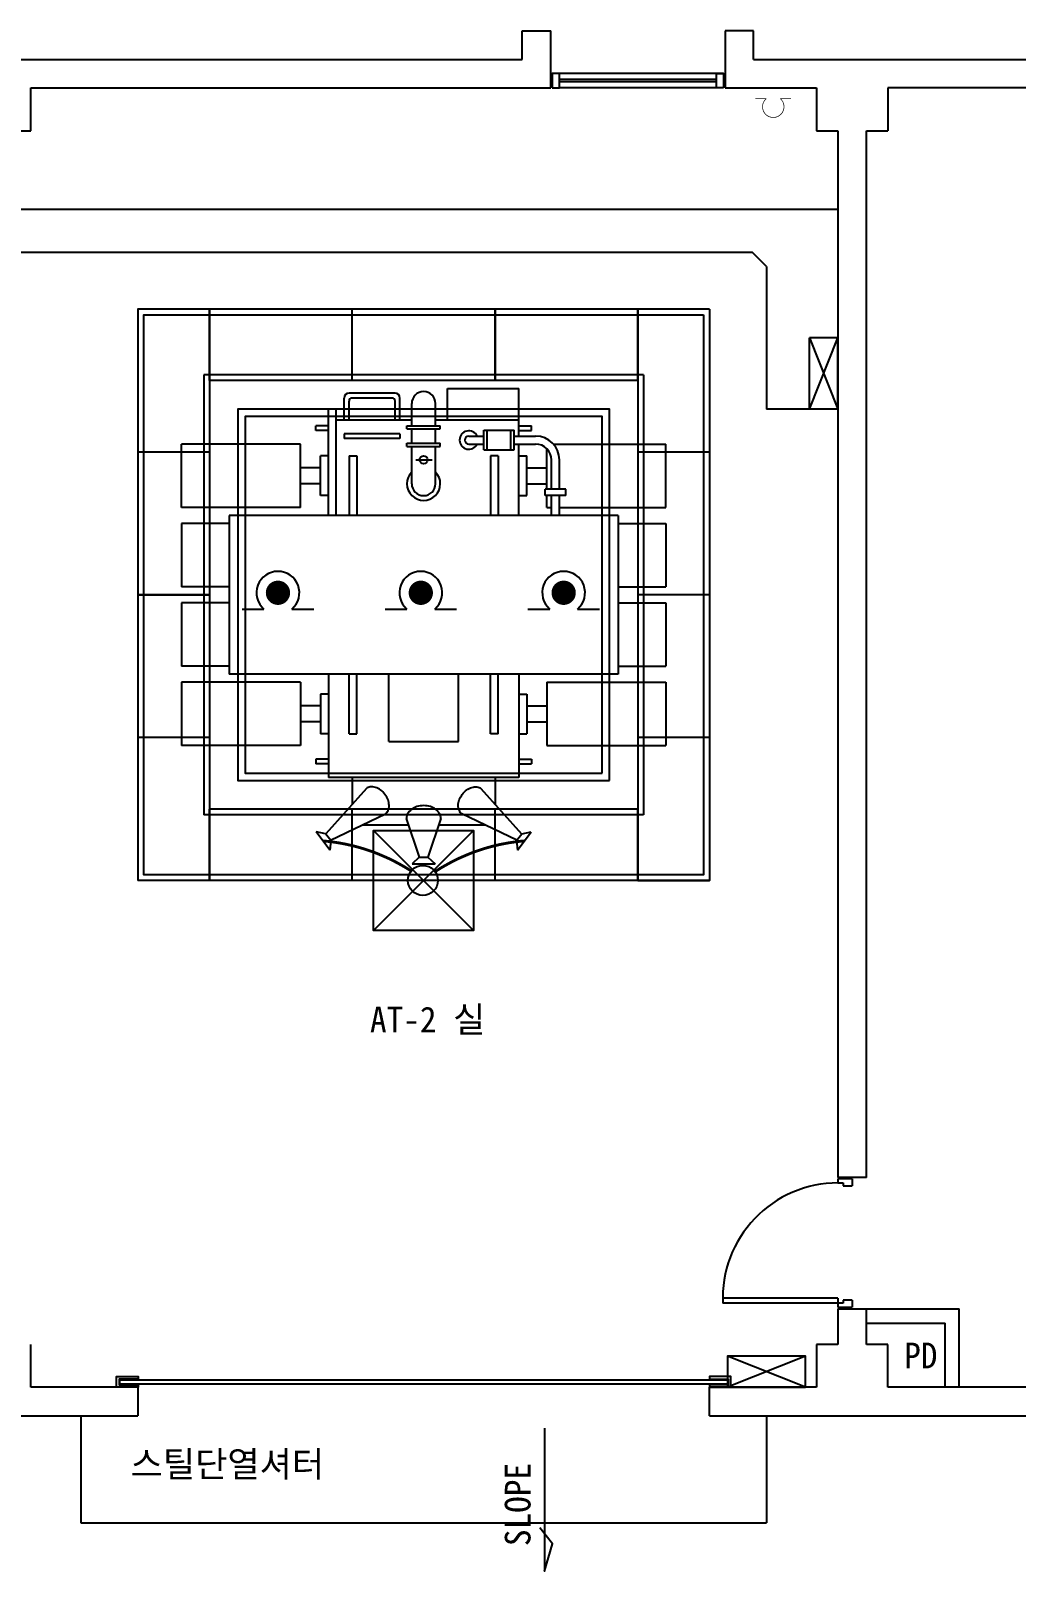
# Model space of a CAD drawing. Header units: millimetres. Extents: x -168551 to -128751, y -165345 to -134099.
# Drawn here: x -154527 to -147629, y -158141 to -147353 of the extents above; entities that cross this region are included whole.
import ezdxf
from ezdxf.enums import TextEntityAlignment as Align

# ---------------------------------------------------------------- set-up
doc = ezdxf.new("R2010")
doc.units = ezdxf.units.MM
doc.layers.add('TZ-BASE', color=253, linetype='Continuous')
doc.styles.get("Standard").update_dxf_attribs({"font": 'GulimChe.ttf'})

# ---------------------------------------------------------------- blocks, each defined once
blk = doc.blocks.new('2P-D203')
at = {"color": 0}
for p, q in [((29, 50), (29, 855)), ((65, 50), (65, 856)), ((0, 50), (0, -50)), ((29, 50), (0, 50)), ((65, 50), (29, 50)), ((29, 14), (29, 50)), ((50, 14), (29, 14)), ((50, -50), (50, 14)), ((871, 14), (850, 14)), ((871, 14), (850, 14)), ((850, 14), (850, -50)), ((900, 50), (871, 50)), ((871, 50), (871, 14)), ((900, -50), (900, 50)), ((50, -50), (0, -50)), ((900, -50), (850, -50))]:
    blk.add_line(p, q, dxfattribs=at)
blk.add_arc((65, 50), 806, 0, 92.5062, dxfattribs=at)

msp = doc.modelspace()

# ---------------------------------------------------------------- linework, layer by layer
at = {"layer": 'TZ-BASE'}
for p, q in [((-151087.2, -147553.3), (-151087.2, -147353.3)), ((-151087.2, -147353.3), (-150887.2, -147353.3)), ((-150887.2, -147753.3), (-150887.2, -147353.3)), ((-149667.2, -147353.3), (-149667.2, -147753.3)), ((-149467.2, -147353.3), (-149667.2, -147353.3)), ((-149467.2, -147553.3), (-149467.2, -147353.3)), ((-155467.2, -147553.3), (-151087.2, -147553.3)), ((-149667.2, -147553.3), (-149667.2, -147753.3)), ((-149467.2, -147553.3), (-146637.2, -147553.3)), ((-149677.2, -147653.3), (-150827.2, -147653.3)), ((-154527.2, -148053.3), (-154527.2, -147753.3)), ((-154527.2, -147753.3), (-150887.2, -147753.3)), ((-149727.2, -147695.3), (-150827.2, -147695.3)), ((-149727.2, -147711.3), (-150827.2, -147711.3)), ((-149677.2, -147753.3), (-150827.2, -147753.3)), ((-149667.2, -147753.3), (-149027.2, -147753.3)), ((-149027.2, -147753.3), (-149027.2, -148053.3)), ((-146487.2, -147753.3), (-148527.2, -147753.3)), ((-148527.2, -147753.3), (-148527.2, -148053.3)), ((-154677.2, -148053.3), (-154527.2, -148053.3)), ((-149027.2, -148053.3), (-148877.2, -148053.3)), ((-148877.2, -148053.3), (-148877.2, -155383.3)), ((-148677.2, -148053.3), (-148527.2, -148053.3)), ((-148677.2, -155383.3), (-148677.2, -148053.3)), ((-159527.2, -148603.3), (-148877.2, -148603.3)), ((-148877.2, -148603.3), (-148877.2, -150003.3)), ((-159527.2, -148903.3), (-149477.2, -148903.3)), ((-149377.2, -149003.3), (-149477.3, -148903.2)), ((-149377.2, -149003.3), (-149377.2, -150003.3)), ((-153277.2, -149803.3), (-153277.2, -149303.3)), ((-153277.2, -149303.3), (-153277.2, -150303.3)), ((-152277.2, -149803.3), (-152277.2, -149303.3)), ((-152277.2, -149803.3), (-152277.2, -149303.3)), ((-150277.2, -149303.3), (-151277.2, -149303.3)), ((-151277.2, -149803.3), (-151277.2, -149303.3)), ((-149777.2, -149303.3), (-150277.2, -149303.3)), ((-150277.2, -149303.3), (-150277.2, -150303.3)), ((-150277.2, -149803.3), (-150277.2, -149303.3)), ((-149777.2, -149303.3), (-149777.2, -150303.3)), ((-153277.2, -149803.3), (-153277.2, -149308.3)), ((-152277.2, -149803.3), (-152277.2, -149308.3)), ((-150277.2, -149803.3), (-150277.2, -149308.3)), ((-149077.2, -150003.3), (-149077.2, -149503.3)), ((-148877.2, -149503.3), (-149077.2, -149503.3)), ((-149077.2, -149503.3), (-148877.2, -150003.3)), ((-149077.2, -150003.3), (-148877.2, -149503.3)), ((-148877.2, -150003.3), (-148877.2, -149503.3)), ((-153317.2, -149763.3), (-153317.2, -152843.3)), ((-150237.2, -149763.3), (-153317.2, -149763.3)), ((-152277.2, -149803.3), (-153277.2, -149803.3)), ((-151277.2, -149803.3), (-152277.2, -149803.3)), ((-150277.2, -149803.3), (-151277.2, -149803.3)), ((-150237.2, -149763.3), (-150237.2, -152843.3)), ((-152333, -150080.6), (-152333, -149925)), ((-151977.3, -149891.7), (-152299.6, -149891.7)), ((-152299.6, -150080.6), (-152299.6, -149947.3)), ((-151999.5, -149925), (-152277.4, -149925)), ((-151977.3, -150080.6), (-151977.3, -149947.3)), ((-151943.9, -150080.6), (-151943.9, -149925)), ((-151610.5, -149858.3), (-151110.3, -149858.3)), ((-151610.5, -149858.3), (-151110.3, -149858.3)), ((-151610.5, -150080.6), (-151610.5, -149858.3)), ((-151610.5, -150080.6), (-151610.5, -149858.3)), ((-151110.3, -150191.8), (-151110.3, -149858.3)), ((-151110.3, -150191.8), (-151110.3, -149858.3)), ((-152388.5, -150002.8), (-152444.1, -150002.8)), ((-152388.5, -150002.8), (-152444.1, -150002.8)), ((-152444.1, -150747.5), (-152444.1, -150002.8)), ((-152444.1, -150747.5), (-152444.1, -150002.8)), ((-152388.5, -150747.5), (-152388.5, -150002.8)), ((-152388.5, -150747.5), (-152388.5, -150002.8)), ((-151860.6, -150119.5), (-151860.6, -149963.4)), ((-151860.6, -150119.5), (-151860.6, -149963.4)), ((-151693.9, -150119.5), (-151693.9, -149963.4)), ((-151693.9, -150119.5), (-151693.9, -149963.4)), ((-148877.2, -150003.3), (-149377.2, -150003.3)), ((-152444.1, -150119.5), (-152533, -150119.5)), ((-152444.1, -150119.5), (-152533, -150119.5)), ((-152533, -150152.9), (-152533, -150119.5)), ((-152533, -150152.9), (-152533, -150119.5)), ((-152444.1, -150152.9), (-152533, -150152.9)), ((-152444.1, -150152.9), (-152533, -150152.9)), ((-151860.6, -150080.6), (-152388.5, -150080.6)), ((-151860.6, -150080.6), (-152388.5, -150080.6)), ((-151893.9, -150141.8), (-151893.9, -150119.5)), ((-151893.9, -150141.8), (-151893.9, -150119.5)), ((-151893.9, -150119.5), (-151660.5, -150119.5)), ((-151893.9, -150119.5), (-151660.5, -150119.5)), ((-151893.9, -150141.8), (-151660.5, -150141.8)), ((-151893.9, -150141.8), (-151660.5, -150141.8)), ((-151860.6, -150241.8), (-151860.6, -150141.8)), ((-151860.6, -150241.8), (-151860.6, -150141.8)), ((-151110.3, -150080.6), (-151693.9, -150080.6)), ((-151110.3, -150080.6), (-151693.9, -150080.6)), ((-151693.9, -150241.8), (-151693.9, -150141.8)), ((-151693.9, -150241.8), (-151693.9, -150141.8)), ((-151660.5, -150141.8), (-151660.5, -150119.5)), ((-151660.5, -150141.8), (-151660.5, -150119.5)), ((-151354.9, -150150.1), (-151143.7, -150150.1)), ((-151354.9, -150289), (-151354.9, -150150.1)), ((-151332.6, -150289), (-151332.6, -150150.1)), ((-151165.9, -150289), (-151165.9, -150150.1)), ((-151143.7, -150289), (-151143.7, -150150.1)), ((-151110.3, -150119.5), (-151021.4, -150119.5)), ((-151110.3, -150119.5), (-151021.4, -150119.5)), ((-151110.3, -150152.9), (-151021.4, -150152.9)), ((-151110.3, -150152.9), (-151021.4, -150152.9)), ((-151021.4, -150152.9), (-151021.4, -150119.5)), ((-151021.4, -150152.9), (-151021.4, -150119.5)), ((-152638.6, -150247.4), (-153472.2, -150247.4)), ((-153472.2, -150692), (-153472.2, -150247.4)), ((-152638.6, -150692), (-152638.6, -150247.4)), ((-151943.9, -150175.1), (-152333, -150175.1)), ((-152333, -150175.1), (-152333, -150208.5)), ((-151943.9, -150208.5), (-152333, -150208.5)), ((-151943.9, -150175.1), (-151943.9, -150208.5)), ((-151893.9, -150264), (-151893.9, -150241.8)), ((-151893.9, -150264), (-151893.9, -150241.8)), ((-151893.9, -150241.8), (-151660.5, -150241.8)), ((-151893.9, -150241.8), (-151660.5, -150241.8)), ((-151893.9, -150264), (-151660.5, -150264)), ((-151893.9, -150264), (-151660.5, -150264)), ((-151860.6, -150525.2), (-151860.6, -150264)), ((-151860.6, -150525.2), (-151860.6, -150264)), ((-151693.9, -150525.2), (-151693.9, -150264)), ((-151693.9, -150525.2), (-151693.9, -150264)), ((-151660.5, -150264), (-151660.5, -150241.8)), ((-151660.5, -150264), (-151660.5, -150241.8)), ((-151461.1, -150191.8), (-151354.9, -150191.8)), ((-151461.1, -150247.4), (-151354.9, -150247.4)), ((-151143.7, -150191.8), (-150993.6, -150191.8)), ((-151143.7, -150191.8), (-150993.6, -150191.8)), ((-151143.7, -150247.4), (-150993.6, -150247.4)), ((-151143.7, -150247.4), (-150993.6, -150247.4)), ((-151110.3, -150747.5), (-151110.3, -150247.4)), ((-151110.3, -150747.5), (-151110.3, -150247.4)), ((-150869.4, -150247.4), (-150082.2, -150247.4)), ((-150082.2, -150692), (-150082.2, -150247.4)), ((-153277.2, -150303.3), (-153777.2, -150303.3)), ((-153277.2, -150303.3), (-153777.2, -150303.3)), ((-153277.2, -150303.3), (-153772.2, -150303.3)), ((-153277.2, -150303.3), (-153277.2, -151303.3)), ((-152444.1, -150330.7), (-152499.7, -150330.7)), ((-152444.1, -150330.7), (-152499.7, -150330.7)), ((-152499.7, -150608.6), (-152499.7, -150330.7)), ((-152499.7, -150608.6), (-152499.7, -150330.7)), ((-152299.6, -150330.7), (-152244, -150330.7)), ((-152299.6, -150330.7), (-152299.6, -150747.5)), ((-152244, -150330.7), (-152244, -150747.5)), ((-151831, -150357.5), (-151718.1, -150357.5)), ((-151831, -150357.5), (-151718.1, -150357.5)), ((-151354.9, -150289), (-151143.7, -150289)), ((-151254.8, -150330.7), (-151310.4, -150330.7)), ((-151310.4, -150330.7), (-151310.4, -150747.5)), ((-151254.8, -150330.7), (-151254.8, -150747.5)), ((-151254.8, -150330.7), (-151254.8, -150747.5)), ((-151110.3, -150330.7), (-151054.8, -150330.7)), ((-151110.3, -150330.7), (-151054.8, -150330.7)), ((-151054.8, -150608.6), (-151054.8, -150330.7)), ((-151054.8, -150608.6), (-151054.8, -150330.7)), ((-150915.8, -150564.1), (-150915.8, -150279.1)), ((-150915.8, -150564.1), (-150915.8, -150279.1)), ((-150882.5, -150564.1), (-150882.5, -150358.5)), ((-150882.5, -150564.1), (-150882.5, -150358.5)), ((-150826.9, -150564.1), (-150826.9, -150358.5)), ((-150826.9, -150564.1), (-150826.9, -150358.5)), ((-150277.2, -150303.3), (-150277.2, -151303.3)), ((-149777.2, -150303.3), (-150277.2, -150303.3)), ((-149777.2, -150303.3), (-150277.2, -150303.3)), ((-149777.2, -150303.3), (-150272.2, -150303.3)), ((-149777.2, -150303.3), (-149777.2, -151303.3)), ((-152499.7, -150414.1), (-152638.6, -150414.1)), ((-152499.7, -150414.1), (-152638.6, -150414.1)), ((-151054.8, -150414.1), (-150915.8, -150414.1)), ((-151054.8, -150414.1), (-150915.8, -150414.1)), ((-152499.7, -150525.2), (-152638.6, -150525.2)), ((-152499.7, -150525.2), (-152638.6, -150525.2)), ((-151054.8, -150525.2), (-150915.8, -150525.2)), ((-151054.8, -150525.2), (-150915.8, -150525.2)), ((-150782.5, -150564.1), (-150926.9, -150564.1)), ((-150782.5, -150564.1), (-150926.9, -150564.1)), ((-150926.9, -150608.6), (-150926.9, -150564.1)), ((-150926.9, -150608.6), (-150926.9, -150564.1)), ((-150782.5, -150608.6), (-150782.5, -150564.1)), ((-150782.5, -150608.6), (-150782.5, -150564.1)), ((-152638.6, -150692), (-153472.2, -150692)), ((-152444.1, -150608.6), (-152499.7, -150608.6)), ((-152444.1, -150608.6), (-152499.7, -150608.6)), ((-151110.3, -150608.6), (-151054.8, -150608.6)), ((-151110.3, -150608.6), (-151054.8, -150608.6)), ((-150782.5, -150608.6), (-150926.9, -150608.6)), ((-150782.5, -150608.6), (-150926.9, -150608.6)), ((-150915.8, -150692), (-150915.8, -150608.6)), ((-150915.8, -150692), (-150915.8, -150608.6)), ((-150915.8, -150692), (-150882.5, -150692)), ((-150915.8, -150692), (-150882.5, -150692)), ((-150882.5, -150747.5), (-150882.5, -150608.6)), ((-150882.5, -150747.5), (-150882.5, -150608.6)), ((-150826.9, -150747.5), (-150826.9, -150608.6)), ((-150826.9, -150747.5), (-150826.9, -150608.6)), ((-150826.9, -150692), (-150082.2, -150692)), ((-153138.8, -150803.1), (-153472.2, -150803.1)), ((-153138.8, -150803.1), (-153472.2, -150803.1)), ((-153472.2, -150803.1), (-153472.2, -151247.7)), ((-153472.2, -150803.1), (-153472.2, -151247.7)), ((-150415.7, -150747.5), (-153138.8, -150747.5)), ((-150415.7, -150747.5), (-153138.8, -150747.5)), ((-153138.8, -150747.5), (-153138.8, -151859)), ((-153138.8, -150747.5), (-153138.8, -151859)), ((-150415.7, -150747.5), (-150415.7, -151859)), ((-150415.7, -150747.5), (-150415.7, -151859)), ((-150415.7, -150803.1), (-150082.2, -150803.1)), ((-150415.7, -150803.1), (-150082.2, -150803.1)), ((-150082.2, -150803.1), (-150082.2, -151247.7)), ((-150082.2, -150803.1), (-150082.2, -151247.7)), ((-153777.2, -151303.3), (-153777.2, -152303.3)), ((-153277.2, -151303.3), (-153777.2, -151303.3)), ((-153138.8, -151247.7), (-153472.2, -151247.7)), ((-153138.8, -151247.7), (-153472.2, -151247.7)), ((-153277.2, -151303.3), (-153277.2, -152303.3)), ((-150415.7, -151247.7), (-150082.2, -151247.7)), ((-150415.7, -151247.7), (-150082.2, -151247.7)), ((-150277.2, -151303.3), (-150277.2, -152303.3)), ((-149777.2, -151303.3), (-150277.2, -151303.3)), ((-149777.2, -151303.3), (-150277.2, -151303.3)), ((-149777.2, -151303.3), (-150272.2, -151303.3)), ((-149777.2, -151303.3), (-149777.2, -152303.3)), ((-153472.2, -151358.8), (-153472.2, -151803.4)), ((-153472.2, -151358.8), (-153472.2, -151803.4)), ((-153138.8, -151358.8), (-153472.2, -151358.8)), ((-153138.8, -151358.8), (-153472.2, -151358.8)), ((-153047.1, -151402.7, -0.3), (-152895, -151402.7, -0.3)), ((-152699.3, -151402.7, -0.3), (-152547.1, -151402.7, -0.3)), ((-152047.1, -151402.7, -0.3), (-151895, -151402.7, -0.3)), ((-151699.3, -151402.7, -0.3), (-151547.1, -151402.7, -0.3)), ((-151047.1, -151402.7, -0.3), (-150895, -151402.7, -0.3)), ((-150699.3, -151402.7, -0.3), (-150547.1, -151402.7, -0.3)), ((-150415.7, -151358.8), (-150082.2, -151358.8)), ((-150415.7, -151358.8), (-150082.2, -151358.8)), ((-150082.2, -151358.8), (-150082.2, -151803.4)), ((-150082.2, -151358.8), (-150082.2, -151803.4)), ((-153138.8, -151803.4), (-153472.2, -151803.4)), ((-153138.8, -151803.4), (-153472.2, -151803.4)), ((-150415.7, -151859), (-153138.8, -151859)), ((-150415.7, -151859), (-153138.8, -151859)), ((-152444.1, -151859), (-152444.1, -152581.5)), ((-152299.6, -152275.8), (-152299.6, -151859)), ((-152244, -152275.8), (-152244, -151859)), ((-152021.7, -152331.4), (-152021.7, -151859)), ((-151532.7, -152331.4), (-151532.7, -151859)), ((-151310.4, -152275.8), (-151310.4, -151859)), ((-151310.4, -152275.8), (-151310.4, -151859)), ((-151254.8, -152275.8), (-151254.8, -151859)), ((-151254.8, -152275.8), (-151254.8, -151859)), ((-151110.3, -151859), (-151110.3, -152581.5)), ((-150415.7, -151803.4), (-150082.2, -151803.4)), ((-150415.7, -151803.4), (-150082.2, -151803.4)), ((-153472.2, -151914.6), (-153472.2, -152359.2)), ((-152638.6, -151914.6), (-153472.2, -151914.6)), ((-152638.6, -151914.6), (-152638.6, -152359.2)), ((-152499.7, -151997.9), (-152499.7, -152275.8)), ((-152499.7, -151997.9), (-152499.7, -152275.8)), ((-152444.1, -151997.9), (-152499.7, -151997.9)), ((-152444.1, -151997.9), (-152499.7, -151997.9)), ((-151110.3, -151997.9), (-151054.8, -151997.9)), ((-151110.3, -151997.9), (-151054.8, -151997.9)), ((-151054.8, -151997.9), (-151054.8, -152275.8)), ((-151054.8, -151997.9), (-151054.8, -152275.8)), ((-150915.8, -151914.6), (-150082.2, -151914.6)), ((-150915.8, -151914.6), (-150915.8, -152359.2)), ((-150082.2, -151914.6), (-150082.2, -152359.2)), ((-152499.7, -152081.3), (-152638.6, -152081.3)), ((-152499.7, -152081.3), (-152638.6, -152081.3)), ((-151054.8, -152081.3), (-150915.8, -152081.3)), ((-151054.8, -152081.3), (-150915.8, -152081.3)), ((-152499.7, -152192.4), (-152638.6, -152192.4)), ((-152499.7, -152192.4), (-152638.6, -152192.4)), ((-151054.8, -152192.4), (-150915.8, -152192.4)), ((-151054.8, -152192.4), (-150915.8, -152192.4)), ((-153777.2, -152303.3), (-153777.2, -153303.3)), ((-153277.2, -152303.3), (-153777.2, -152303.3)), ((-153277.2, -152303.3), (-153777.2, -152303.3)), ((-153277.2, -152303.3), (-153772.2, -152303.3)), ((-153277.2, -152303.3), (-153277.2, -153303.3)), ((-152444.1, -152275.8), (-152499.7, -152275.8)), ((-152444.1, -152275.8), (-152499.7, -152275.8)), ((-152299.6, -152275.8), (-152244, -152275.8)), ((-151254.8, -152275.8), (-151310.4, -152275.8)), ((-151254.8, -152275.8), (-151310.4, -152275.8)), ((-151110.3, -152275.8), (-151054.8, -152275.8)), ((-151110.3, -152275.8), (-151054.8, -152275.8)), ((-150277.2, -152303.3), (-150277.2, -153303.3)), ((-149777.2, -152303.3), (-150277.2, -152303.3)), ((-149777.2, -152303.3), (-150277.2, -152303.3)), ((-149777.2, -152303.3), (-150272.2, -152303.3)), ((-149777.2, -152303.3), (-149777.2, -153303.3)), ((-152638.6, -152359.2), (-153472.2, -152359.2)), ((-152021.7, -152331.4), (-151532.7, -152331.4)), ((-150915.8, -152359.2), (-150082.2, -152359.2)), ((-152533, -152453.6), (-152533, -152487)), ((-152533, -152453.6), (-152533, -152487)), ((-152444.1, -152453.6), (-152533, -152453.6)), ((-152444.1, -152453.6), (-152533, -152453.6)), ((-152444.1, -152487), (-152533, -152487)), ((-152444.1, -152487), (-152533, -152487)), ((-151110.3, -152453.6), (-151021.4, -152453.6)), ((-151110.3, -152453.6), (-151021.4, -152453.6)), ((-151110.3, -152487), (-151021.4, -152487)), ((-151110.3, -152487), (-151021.4, -152487)), ((-151021.4, -152453.6), (-151021.4, -152487)), ((-151021.4, -152453.6), (-151021.4, -152487)), ((-151110.3, -152581.5), (-152444.1, -152581.5)), ((-152278.6, -152581.5), (-152278.6, -152771.5)), ((-152278.6, -152581.5), (-152278.6, -152771.5)), ((-151275.9, -152581.5), (-152278.6, -152581.5)), ((-151275.9, -152581.5), (-151275.9, -152771.5)), ((-151275.9, -152581.5), (-151275.9, -152771.5)), ((-151275.9, -152581.5), (-151275.9, -152771.5)), ((-151275.9, -152581.5), (-151275.9, -152771.5)), ((-152178.3, -152659.4), (-152462.7, -152977.3)), ((-151376.2, -152659.4), (-151091.8, -152977.3)), ((-152277.2, -152803.3), (-153277.2, -152803.3)), ((-153277.2, -153303.3), (-153277.2, -152803.3)), ((-153277.2, -153303.3), (-153277.2, -152808.3)), ((-152429.4, -153021.7), (-152044.6, -152837.7)), ((-152277.2, -153303.3), (-152277.2, -152803.3)), ((-151277.2, -152803.3), (-152277.2, -152803.3)), ((-151125.1, -153021.7), (-151509.8, -152837.7)), ((-151277.2, -153303.3), (-151277.2, -152803.3)), ((-150277.2, -152803.3), (-151277.2, -152803.3)), ((-150277.2, -153303.3), (-150277.2, -152808.3)), ((-152463.5, -152976.2), (-152529.4, -152964.1)), ((-152433.9, -153091.4), (-152529.4, -152964.1)), ((-151882.5, -152915.7), (-152207.7, -152915.7)), ((-151882.5, -152915.7), (-152207.7, -152915.7)), ((-151807.4, -153141), (-151897.8, -152870)), ((-151656.7, -152870), (-151747, -153141)), ((-151346.8, -152915.7), (-151671.9, -152915.7)), ((-151346.8, -152915.7), (-151671.9, -152915.7)), ((-151120.5, -153091.4), (-151025.1, -152964.1)), ((-151091, -152976.2), (-151025.1, -152964.1)), ((-152427.1, -153024.7), (-152463.5, -152976.2)), ((-152427.1, -153024.7), (-152433.9, -153091.4)), ((-151127.3, -153024.7), (-151091, -152976.2)), ((-151127.3, -153024.7), (-151120.5, -153091.4)), ((-151807.5, -153141), (-151856.8, -153186.4)), ((-151856.8, -153186.4), (-151697.7, -153186.4)), ((-151807.5, -153141), (-151746.9, -153141)), ((-151746.9, -153141), (-151697.7, -153186.4)), ((-153277.2, -153303.3), (-153777.2, -153303.3)), ((-153277.2, -153303.3), (-153772.2, -153303.3)), ((-152277.2, -153303.3), (-153277.2, -153303.3)), ((-151277.2, -153303.3), (-152277.2, -153303.3)), ((-150277.2, -153303.3), (-151277.2, -153303.3)), ((-148677.2, -155383.3), (-148877.2, -155383.3)), ((-148877.2, -156303.3), (-148677.2, -156303.3)), ((-148877.2, -156303.3), (-148877.2, -156553.3)), ((-148677.2, -156553.3), (-148677.2, -156303.3)), ((-148677.2, -156303.3), (-148027.2, -156303.3)), ((-148027.2, -156853.3), (-148027.2, -156303.3)), ((-148677.2, -156403.3), (-148127.2, -156403.3)), ((-148127.2, -156853.3), (-148127.2, -156403.3)), ((-154527.2, -156853.3), (-154527.2, -156553.3)), ((-149104.2, -156634.9), (-149650.2, -156853.3)), ((-149104.2, -156853.3), (-149650.2, -156634.9)), ((-149027.2, -156553.3), (-149027.2, -156853.3)), ((-148877.2, -156553.3), (-149027.2, -156553.3)), ((-148527.2, -156553.3), (-148677.2, -156553.3)), ((-148527.2, -156853.3), (-148527.2, -156553.3)), ((-153777.2, -156853.3), (-154527.2, -156853.3)), ((-153777.1, -156853.3), (-153777.1, -157053.3)), ((-149127.2, -156853.3), (-149777.2, -156853.3)), ((-149777.2, -157053.3), (-149777.2, -156853.3)), ((-149027.2, -156853.3), (-149777.2, -156853.3)), ((-143027.2, -156853.3), (-148527.2, -156853.3)), ((-155777.2, -157053.3), (-153777.2, -157053.3)), ((-154177.2, -157053.3), (-154177.2, -157803.3)), ((-149777.2, -157053.3), (-142277.2, -157053.3)), ((-149377.2, -157053.3), (-149377.2, -157803.3)), ((-154177.2, -157803.3), (-149377.2, -157803.3))]:
    msp.add_line(p, q, dxfattribs=at)
at = {"layer": 'TZ-BASE', "ltscale": 5}
for p, q in [((-151427.2, -153653.3), (-152127.2, -152953.3)), ((-151427.2, -152953.3), (-152127.2, -153653.3))]:
    msp.add_line(p, q, dxfattribs=at)
at = {"layer": 'TZ-BASE'}
for points in [[(-150877.2, -147753.3), (-150827.2, -147753.3), (-150827.2, -147653.3), (-150877.2, -147653.3)], [(-149677.2, -147753.3), (-149727.2, -147753.3), (-149727.2, -147653.3), (-149677.2, -147653.3)], [(-149817.2, -149343.3), (-149817.2, -153263.3), (-153737.2, -153263.3), (-153737.2, -149343.3)], [(-149104.2, -156853.3), (-149104.2, -156634.9), (-149650.2, -156634.9), (-149650.2, -156853.3)]]:
    msp.add_lwpolyline(points, close=True, dxfattribs=at)
for points, const_width in [([(-149378.7, -147828.3), (-149454.7, -147828.3)], 5), ([(-149280.8, -147828.3), (-149204.7, -147828.3)], 5), ([(-152482.4, -153026.8), (-152480.4, -153026.9), (-152478.7, -153027.1), (-152477.2, -153027.2), (-152476, -153027.3), (-152475, -153027.4), (-152474.1, -153027.5), (-152473.3, -153027.6), (-152472.6, -153027.7), (-152471.9, -153027.7), (-152471.2, -153027.8), (-152470.6, -153027.9), (-152470, -153027.9), (-152469.4, -153028), (-152468.8, -153028), (-152468.2, -153028.1), (-152467.6, -153028.1), (-152466.9, -153028.2), (-152466.3, -153028.3), (-152465.7, -153028.3), (-152465.1, -153028.4), (-152464.4, -153028.4), (-152463.8, -153028.5), (-152463.1, -153028.6), (-152462.4, -153028.6), (-152461.7, -153028.7), (-152461, -153028.8), (-152460.2, -153028.8), (-152459.5, -153028.9), (-152458.8, -153029), (-152458.1, -153029), (-152457.4, -153029.1), (-152456.7, -153029.2), (-152456.1, -153029.2), (-152455.4, -153029.3), (-152454.8, -153029.4), (-152454.2, -153029.4), (-152453.6, -153029.5), (-152453, -153029.5), (-152452.4, -153029.6), (-152451.8, -153029.7), (-152451.1, -153029.7), (-152450.4, -153029.8), (-152449.7, -153029.9), (-152449, -153030), (-152448.3, -153030), (-152447.6, -153030.1), (-152446.9, -153030.2), (-152446.1, -153030.3), (-152445.4, -153030.4), (-152444.7, -153030.4), (-152444, -153030.5), (-152443.3, -153030.6), (-152442.7, -153030.7), (-152442, -153030.8), (-152441.3, -153030.8), (-152440.6, -153030.9), (-152439.9, -153031), (-152439.3, -153031.1), (-152438.6, -153031.1), (-152437.9, -153031.2), (-152437.3, -153031.3), (-152436.6, -153031.4), (-152435.9, -153031.5), (-152435.2, -153031.5), (-152434.5, -153031.6), (-152433.9, -153031.7), (-152433.2, -153031.8), (-152432.5, -153031.8), (-152431.9, -153031.9), (-152431.2, -153032), (-152430.6, -153032.1), (-152430, -153032.1), (-152429.4, -153032.2), (-152428.9, -153032.3), (-152428.3, -153032.4), (-152427.7, -153032.4), (-152427.2, -153032.5), (-152426.5, -153032.6), (-152425.9, -153032.7), (-152425.2, -153032.8), (-152424.4, -153032.9), (-152423.5, -153033), (-152422.6, -153033.1), (-152421.6, -153033.2), (-152420.5, -153033.4), (-152419.3, -153033.5), (-152418, -153033.7), (-152416.6, -153033.9), (-152415.1, -153034.1), (-152413.5, -153034.3), (-152411.8, -153034.6), (-152410, -153034.8), (-152408.2, -153035.1), (-152406.3, -153035.4), (-152404.4, -153035.6), (-152402.5, -153035.9), (-152400.6, -153036.2), (-152398.7, -153036.4), (-152396.7, -153036.7), (-152394.7, -153037), (-152392.7, -153037.2), (-152390.7, -153037.5), (-152388.7, -153037.8), (-152386.7, -153038.1), (-152384.6, -153038.4), (-152382.6, -153038.7), (-152380.5, -153039), (-152378.4, -153039.4), (-152376.3, -153039.7), (-152374.3, -153040), (-152372.3, -153040.4), (-152370.3, -153040.7), (-152368.3, -153041.1), (-152366.3, -153041.4), (-152364.4, -153041.7), (-152362.5, -153042.1), (-152360.7, -153042.4), (-152358.8, -153042.8), (-152356.9, -153043.1), (-152355.1, -153043.5), (-152353.2, -153043.8), (-152351.4, -153044.2), (-152349.5, -153044.5), (-152347.5, -153044.9), (-152345.5, -153045.3), (-152343.5, -153045.7), (-152341.4, -153046.1), (-152339.2, -153046.5), (-152336.9, -153046.9), (-152334.5, -153047.4), (-152332.1, -153047.8), (-152329.6, -153048.3), (-152327.1, -153048.8), (-152324.5, -153049.3), (-152321.9, -153049.8), (-152319.4, -153050.4), (-152316.8, -153050.9), (-152314.2, -153051.4), (-152311.6, -153052), (-152308.9, -153052.6), (-152306.1, -153053.2), (-152303.1, -153053.9), (-152299.9, -153054.6), (-152296.6, -153055.3), (-152293, -153056.2), (-152289.2, -153057), (-152285.3, -153058), (-152281.2, -153058.9), (-152277.1, -153059.9), (-152272.9, -153061), (-152268.7, -153062), (-152264.5, -153063), (-152260.5, -153064.1), (-152256.5, -153065.1), (-152252.6, -153066.1), (-152248.7, -153067.1), (-152245, -153068.1), (-152241.3, -153069.1), (-152237.6, -153070.1), (-152234, -153071.1), (-152230.5, -153072.1), (-152227, -153073.1), (-152223.6, -153074.1), (-152220.1, -153075.1), (-152216.7, -153076.1), (-152213.3, -153077.1), (-152209.8, -153078.1), (-152206.3, -153079.2), (-152202.8, -153080.2), (-152199.2, -153081.3), (-152195.6, -153082.5), (-152191.9, -153083.6), (-152188.3, -153084.7), (-152184.7, -153085.9), (-152181.1, -153087), (-152177.5, -153088.2), (-152174, -153089.3), (-152170.6, -153090.5), (-152167.1, -153091.6), (-152163.7, -153092.8), (-152160.3, -153094), (-152156.8, -153095.2), (-152153.3, -153096.4), (-152149.8, -153097.6), (-152146.2, -153098.9), (-152142.6, -153100.2), (-152139, -153101.5), (-152135.3, -153102.8), (-152131.6, -153104.1), (-152128, -153105.5), (-152124.4, -153106.8), (-152120.8, -153108.1), (-152117.3, -153109.5), (-152113.8, -153110.8), (-152110.4, -153112.1), (-152107.1, -153113.4), (-152103.8, -153114.8), (-152100.5, -153116.1), (-152097.2, -153117.4), (-152094, -153118.7), (-152090.8, -153120.1), (-152087.5, -153121.4), (-152084.3, -153122.7), (-152081, -153124.1), (-152077.7, -153125.5), (-152074.3, -153126.9), (-152070.9, -153128.4), (-152067.3, -153129.9), (-152063.7, -153131.5), (-152060, -153133.1), (-152056.2, -153134.7), (-152052.3, -153136.4), (-152048.5, -153138.1), (-152044.6, -153139.8), (-152040.7, -153141.5), (-152036.8, -153143.2), (-152032.9, -153144.9), (-152029.1, -153146.6), (-152025.4, -153148.3), (-152021.7, -153150), (-152018.1, -153151.7), (-152014.6, -153153.4), (-152011.2, -153155), (-152007.9, -153156.6), (-152004.7, -153158.1), (-152001.6, -153159.7), (-151998.6, -153161.2), (-151995.6, -153162.7), (-151992.7, -153164.2), (-151989.8, -153165.7), (-151986.8, -153167.3), (-151983.9, -153168.8), (-151981, -153170.3), (-151978, -153171.9), (-151975, -153173.4), (-151972, -153175), (-151969.1, -153176.5), (-151966.2, -153178), (-151963.4, -153179.5), (-151960.6, -153181), (-151958, -153182.4), (-151955.5, -153183.8), (-151953, -153185.1), (-151950.5, -153186.5), (-151948.1, -153187.8), (-151945.7, -153189.2), (-151943.3, -153190.5), (-151940.8, -153191.9), (-151938.3, -153193.3), (-151935.7, -153194.7), (-151933.2, -153196.1), (-151930.6, -153197.6), (-151928.1, -153199), (-151925.6, -153200.4), (-151923.1, -153201.8), (-151920.8, -153203.1), (-151918.5, -153204.4), (-151916.3, -153205.6), (-151914.1, -153206.8), (-151912.1, -153208), (-151910, -153209.2), (-151908, -153210.4), (-151905.9, -153211.6), (-151903.9, -153212.8), (-151901.9, -153214), (-151899.8, -153215.3), (-151897.6, -153216.6), (-151895.4, -153217.9), (-151893.2, -153219.3), (-151890.8, -153220.7), (-151888.3, -153222.3), (-151885.7, -153223.8), (-151883, -153225.5), (-151880.2, -153227.3), (-151877.1, -153229.2), (-151873.8, -153231.3), (-151870.2, -153233.6), (-151866.3, -153236.1), (-151862.1, -153238.9), (-151857.5, -153242)], 20), ([(-151072.1, -153026.8), (-151074.1, -153026.9), (-151075.8, -153027.1), (-151077.2, -153027.2), (-151078.4, -153027.3), (-151079.5, -153027.4), (-151080.4, -153027.5), (-151081.2, -153027.6), (-151081.9, -153027.7), (-151082.6, -153027.7), (-151083.2, -153027.8), (-151083.9, -153027.9), (-151084.5, -153027.9), (-151085.1, -153028), (-151085.7, -153028), (-151086.3, -153028.1), (-151086.9, -153028.1), (-151087.5, -153028.2), (-151088.1, -153028.3), (-151088.7, -153028.3), (-151089.4, -153028.4), (-151090, -153028.4), (-151090.7, -153028.5), (-151091.4, -153028.6), (-151092.1, -153028.6), (-151092.8, -153028.7), (-151093.5, -153028.8), (-151094.2, -153028.8), (-151094.9, -153028.9), (-151095.7, -153029), (-151096.4, -153029), (-151097.1, -153029.1), (-151097.7, -153029.2), (-151098.4, -153029.2), (-151099, -153029.3), (-151099.6, -153029.4), (-151100.2, -153029.4), (-151100.8, -153029.5), (-151101.4, -153029.5), (-151102.1, -153029.6), (-151102.7, -153029.7), (-151103.3, -153029.7), (-151104, -153029.8), (-151104.7, -153029.9), (-151105.4, -153030), (-151106.1, -153030), (-151106.9, -153030.1), (-151107.6, -153030.2), (-151108.3, -153030.3), (-151109, -153030.4), (-151109.7, -153030.4), (-151110.4, -153030.5), (-151111.1, -153030.6), (-151111.8, -153030.7), (-151112.5, -153030.8), (-151113.1, -153030.8), (-151113.8, -153030.9), (-151114.5, -153031), (-151115.2, -153031.1), (-151115.8, -153031.1), (-151116.5, -153031.2), (-151117.2, -153031.3), (-151117.9, -153031.4), (-151118.5, -153031.5), (-151119.2, -153031.5), (-151119.9, -153031.6), (-151120.6, -153031.7), (-151121.3, -153031.8), (-151121.9, -153031.8), (-151122.6, -153031.9), (-151123.2, -153032), (-151123.9, -153032.1), (-151124.5, -153032.1), (-151125, -153032.2), (-151125.6, -153032.3), (-151126.1, -153032.4), (-151126.7, -153032.4), (-151127.3, -153032.5), (-151127.9, -153032.6), (-151128.6, -153032.7), (-151129.3, -153032.8), (-151130.1, -153032.9), (-151130.9, -153033), (-151131.9, -153033.1), (-151132.9, -153033.2), (-151134, -153033.4), (-151135.2, -153033.5), (-151136.5, -153033.7), (-151137.9, -153033.9), (-151139.4, -153034.1), (-151141, -153034.3), (-151142.7, -153034.6), (-151144.4, -153034.8), (-151146.2, -153035.1), (-151148.1, -153035.4), (-151150, -153035.6), (-151151.9, -153035.9), (-151153.9, -153036.2), (-151155.8, -153036.4), (-151157.7, -153036.7), (-151159.7, -153037), (-151161.7, -153037.2), (-151163.7, -153037.5), (-151165.7, -153037.8), (-151167.8, -153038.1), (-151169.8, -153038.4), (-151171.9, -153038.7), (-151174, -153039), (-151176, -153039.4), (-151178.1, -153039.7), (-151180.2, -153040), (-151182.2, -153040.4), (-151184.2, -153040.7), (-151186.2, -153041.1), (-151188.1, -153041.4), (-151190, -153041.7), (-151191.9, -153042.1), (-151193.8, -153042.4), (-151195.6, -153042.8), (-151197.5, -153043.1), (-151199.4, -153043.5), (-151201.2, -153043.8), (-151203.1, -153044.2), (-151205, -153044.5), (-151206.9, -153044.9), (-151208.9, -153045.3), (-151210.9, -153045.7), (-151213.1, -153046.1), (-151215.3, -153046.5), (-151217.5, -153046.9), (-151219.9, -153047.4), (-151222.4, -153047.8), (-151224.8, -153048.3), (-151227.4, -153048.8), (-151229.9, -153049.3), (-151232.5, -153049.8), (-151235.1, -153050.4), (-151237.6, -153050.9), (-151240.2, -153051.4), (-151242.8, -153052), (-151245.6, -153052.6), (-151248.4, -153053.2), (-151251.3, -153053.9), (-151254.5, -153054.6), (-151257.9, -153055.3), (-151261.4, -153056.2), (-151265.2, -153057), (-151269.2, -153058), (-151273.2, -153058.9), (-151277.4, -153059.9), (-151281.6, -153061), (-151285.8, -153062), (-151289.9, -153063), (-151294, -153064.1), (-151298, -153065.1), (-151301.9, -153066.1), (-151305.7, -153067.1), (-151309.5, -153068.1), (-151313.2, -153069.1), (-151316.8, -153070.1), (-151320.4, -153071.1), (-151323.9, -153072.1), (-151327.4, -153073.1), (-151330.9, -153074.1), (-151334.3, -153075.1), (-151337.7, -153076.1), (-151341.2, -153077.1), (-151344.6, -153078.1), (-151348.1, -153079.2), (-151351.7, -153080.2), (-151355.3, -153081.3), (-151358.9, -153082.5), (-151362.5, -153083.6), (-151366.2, -153084.7), (-151369.8, -153085.9), (-151373.4, -153087), (-151376.9, -153088.2), (-151380.4, -153089.3), (-151383.9, -153090.5), (-151387.3, -153091.6), (-151390.7, -153092.8), (-151394.2, -153094), (-151397.6, -153095.2), (-151401.1, -153096.4), (-151404.6, -153097.6), (-151408.2, -153098.9), (-151411.8, -153100.2), (-151415.5, -153101.5), (-151419.2, -153102.8), (-151422.8, -153104.1), (-151426.5, -153105.5), (-151430.1, -153106.8), (-151433.6, -153108.1), (-151437.2, -153109.5), (-151440.6, -153110.8), (-151444, -153112.1), (-151447.4, -153113.4), (-151450.7, -153114.8), (-151454, -153116.1), (-151457.2, -153117.4), (-151460.5, -153118.7), (-151463.7, -153120.1), (-151466.9, -153121.4), (-151470.1, -153122.7), (-151473.4, -153124.1), (-151476.7, -153125.5), (-151480.1, -153126.9), (-151483.6, -153128.4), (-151487.1, -153129.9), (-151490.7, -153131.5), (-151494.5, -153133.1), (-151498.3, -153134.7), (-151502.1, -153136.4), (-151506, -153138.1), (-151509.9, -153139.8), (-151513.8, -153141.5), (-151517.7, -153143.2), (-151521.5, -153144.9), (-151525.3, -153146.6), (-151529, -153148.3), (-151532.7, -153150), (-151536.3, -153151.7), (-151539.8, -153153.4), (-151543.2, -153155), (-151546.5, -153156.6), (-151549.7, -153158.1), (-151552.8, -153159.7), (-151555.9, -153161.2), (-151558.8, -153162.7), (-151561.8, -153164.2), (-151564.7, -153165.7), (-151567.6, -153167.3), (-151570.5, -153168.8), (-151573.5, -153170.3), (-151576.5, -153171.9), (-151579.5, -153173.4), (-151582.4, -153175), (-151585.4, -153176.5), (-151588.2, -153178), (-151591.1, -153179.5), (-151593.8, -153181), (-151596.4, -153182.4), (-151599, -153183.8), (-151601.5, -153185.1), (-151603.9, -153186.5), (-151606.3, -153187.8), (-151608.8, -153189.2), (-151611.2, -153190.5), (-151613.6, -153191.9), (-151616.2, -153193.3), (-151618.7, -153194.7), (-151621.3, -153196.1), (-151623.8, -153197.6), (-151626.4, -153199), (-151628.9, -153200.4), (-151631.3, -153201.8), (-151633.7, -153203.1), (-151636, -153204.4), (-151638.2, -153205.6), (-151640.3, -153206.8), (-151642.4, -153208), (-151644.4, -153209.2), (-151646.5, -153210.4), (-151648.5, -153211.6), (-151650.5, -153212.8), (-151652.6, -153214), (-151654.7, -153215.3), (-151656.8, -153216.6), (-151659, -153217.9), (-151661.3, -153219.3), (-151663.7, -153220.7), (-151666.1, -153222.3), (-151668.7, -153223.8), (-151671.4, -153225.5), (-151674.3, -153227.3), (-151677.4, -153229.2), (-151680.7, -153231.3), (-151684.2, -153233.6), (-151688.1, -153236.1), (-151692.4, -153238.9), (-151697, -153242)], 20)]:
    msp.add_lwpolyline(points, dxfattribs=dict(at, const_width=const_width))
at = {"layer": 'TZ-BASE', "const_width": 5}
msp.add_lwpolyline([(-149378.7, -147828.3, 2.6945493), (-149280.8, -147828.3)], format="xyb", dxfattribs=at)
at = {"layer": 'TZ-BASE'}
for points in [[(-151277.2, -149308.3), (-151277.2, -149803.3), (-151277.2, -149303.3), (-152277.2, -149303.3), (-153277.2, -149303.3), (-153777.2, -149303.3), (-153777.2, -150303.3), (-153777.2, -151303.3), (-153277.2, -151303.3), (-153772.2, -151303.3)], [(-150237.2, -152843.3), (-153317.2, -152843.3)], [(-150277.2, -152803.3), (-150277.2, -153303.3), (-149777.2, -153303.3), (-150272.2, -153303.3)]]:
    msp.add_lwpolyline(points, dxfattribs=at)
at = {"layer": 'TZ-BASE', "flags": 128}
for points in [[(-150477.2, -152603.3), (-150477.2, -150003.3), (-153077.2, -150003.3), (-153077.2, -152603.3)], [(-153776.9, -156853.3), (-153926.9, -156853.3), (-153926.9, -156778.3), (-153776.9, -156778.3), (-153776.9, -156795.8), (-153908.9, -156795.8), (-153908.9, -156835.8), (-153776.9, -156835.8)], [(-149777.2, -156853.3), (-149627.2, -156853.3), (-149627.2, -156778.3), (-149777.2, -156778.3), (-149777.2, -156795.8), (-149645.2, -156795.8), (-149645.2, -156835.8), (-149777.2, -156835.8)]]:
    msp.add_lwpolyline(points, close=True, dxfattribs=at)
for points in [[(-150527.2, -152553.3), (-150527.2, -150053.3), (-153027.2, -150053.3), (-153027.2, -152553.3), (-150527.2, -152553.3)], [(-153903.9, -156830.8), (-153903.9, -156800.8), (-149650.2, -156800.8), (-149650.2, -156830.8), (-153903.9, -156830.8)], [(-150930.5, -157138.8), (-150930.5, -158141.2), (-150874.5, -157950.7), (-150964.2, -157838.7)]]:
    msp.add_lwpolyline(points, dxfattribs=at)
at = {"layer": 'TZ-BASE', "const_width": 85}
for points in [[(-152839.6, -151289, -1), (-152754.6, -151289, -1)], [(-151839.6, -151289, -1), (-151754.6, -151289, -1)], [(-150839.6, -151289, -1), (-150754.6, -151289, -1)]]:
    msp.add_lwpolyline(points, format="xyb", close=True, dxfattribs=at)
at = {"layer": 'TZ-BASE'}
for points in [[(-152044.6, -152837.7, 0.1322906), (-152026.1, -152814.1, 0.1066749), (-152019.2, -152777.9, 0.0832695), (-152026.5, -152740, 0.0719451), (-152047.9, -152700.9, 0.0719451), (-152079.4, -152669.4, 0.0832695), (-152113.8, -152651.8, 0.1066749), (-152150.5, -152648.3, 0.1322906), (-152178.3, -152659.4, 0.0990195)], [(-152044.6, -152837.7, 0.1322906), (-152026.1, -152814.1, 0.1066749), (-152019.2, -152777.9, 0.0832695), (-152026.5, -152740, 0.0719451), (-152047.9, -152700.9, 0.0719451), (-152079.4, -152669.4, 0.0832695), (-152113.8, -152651.8, 0.1066749), (-152150.5, -152648.3, 0.1322906), (-152178.3, -152659.4, 0.0990195)], [(-151509.8, -152837.7, -0.1322906), (-151528.3, -152814.1, -0.1066749), (-151535.2, -152777.9, -0.0832695), (-151527.9, -152740, -0.0719451), (-151506.6, -152700.9, -0.0719451), (-151475, -152669.4, -0.0832695), (-151440.7, -152651.8, -0.1066749), (-151404, -152648.3, -0.1322906), (-151376.2, -152659.4, -0.0990195)], [(-151509.8, -152837.7, -0.1322906), (-151528.3, -152814.1, -0.1066749), (-151535.2, -152777.9, -0.0832695), (-151527.9, -152740, -0.0719451), (-151506.6, -152700.9, -0.0719451), (-151475, -152669.4, -0.0832695), (-151440.7, -152651.8, -0.1066749), (-151404, -152648.3, -0.1322906), (-151376.2, -152659.4, -0.0990195)], [(-151656.7, -152870, 0.1266591), (-151665.2, -152836.8, 0.1060481), (-151692, -152806, 0.085858), (-151729.7, -152786.7, 0.0755529), (-151777.2, -152779.5, 0.0755529), (-151824.7, -152786.7, 0.085858), (-151862.5, -152806, 0.1060481), (-151889.2, -152836.8, 0.1266591), (-151897.8, -152870, 0.1266591)], [(-151656.7, -152870, 0.1266591), (-151665.2, -152836.8, 0.1060481), (-151692, -152806, 0.085858), (-151729.7, -152786.7, 0.0755529), (-151777.2, -152779.5, 0.0755529), (-151824.7, -152786.7, 0.085858), (-151862.5, -152806, 0.1060481), (-151889.2, -152836.8, 0.1266591), (-151897.8, -152870, 0.1266591)]]:
    msp.add_lwpolyline(points, format="xyb", dxfattribs=at)
at = {"layer": 'TZ-BASE', "ltscale": 5}
msp.add_lwpolyline([(-151917.6, -152953.3), (-151427.2, -152953.3), (-151427.2, -153653.3), (-152127.2, -153653.3), (-152127.2, -153117.3), (-152127.2, -152953.3), (-151917.6, -152953.3)], dxfattribs=at)
at = {"layer": 'TZ-BASE'}
for centre, radius in [((-151777.2, -150357.5), 27.8), ((-151777.2, -150357.5), 27.8), ((-151782.3, -153303.3), 105)]:
    msp.add_circle(centre, radius, dxfattribs=at)
for centre, radius, start, end in [((-152299.6, -149925), 33.3, 90, 180), ((-152277.4, -149947.3), 22.2, 90, 180), ((-151999.5, -149947.3), 22.2, 0, 90), ((-151977.3, -149925), 33.3, 0, 90), ((-151777.2, -149963.4), 83.4, 0, 180), ((-151777.2, -149963.4), 83.4, 0, 180), ((-151461.1, -150219.6), 64.8, 25.37693, 334.62307), ((-151461.1, -150219.6), 27.8, 90, 270), ((-151461.1, -150219.6), 27.8, 90, 270), ((-150993.6, -150358.5), 166.7, 0, 90), ((-150993.6, -150358.5), 166.7, 0, 90), ((-150993.6, -150358.5), 111.1, 0, 90), ((-150993.6, -150358.5), 111.1, 0, 90), ((-151777.2, -150525.2), 116.7, 135.58469, 44.41531), ((-151777.2, -150525.2), 116.7, 135.58469, 44.41531), ((-151777.2, -150525.2), 83.4, 180, 0), ((-151777.2, -150525.2), 83.4, 180, 0), ((-152797.1, -151289, -0.3), 150, 310.72175, 229.27825), ((-151797.1, -151289, -0.3), 150, 310.72175, 229.27825), ((-150797.1, -151289, -0.3), 150, 310.72175, 229.27825)]:
    msp.add_arc(centre, radius, start, end, dxfattribs=at)

# ---------------------------------------------------------------- block references
at = {"layer": 'TZ-BASE', "rotation": 90}
msp.add_blockref('2P-D203', (-148827.2, -156293.3), dxfattribs=at)

# ---------------------------------------------------------------- texts
at = {"layer": 'TZ-BASE'}
msp.add_text('AT-2 실', height=180, dxfattribs=at).set_placement((-151749, -154274.3), align=Align.MIDDLE)
for s, p in [('PD', (-148413.3, -156720.5)), ('스틸단열셔터', (-153828.8, -157480.8))]:
    msp.add_text(s, height=180, dxfattribs=at).set_placement(p)
msp.add_text('SLOPE', height=180, rotation=90, dxfattribs=at).set_placement((-151119.1, -157965.2), align=Align.MIDDLE_LEFT)

doc.saveas('drawing.dxf')
